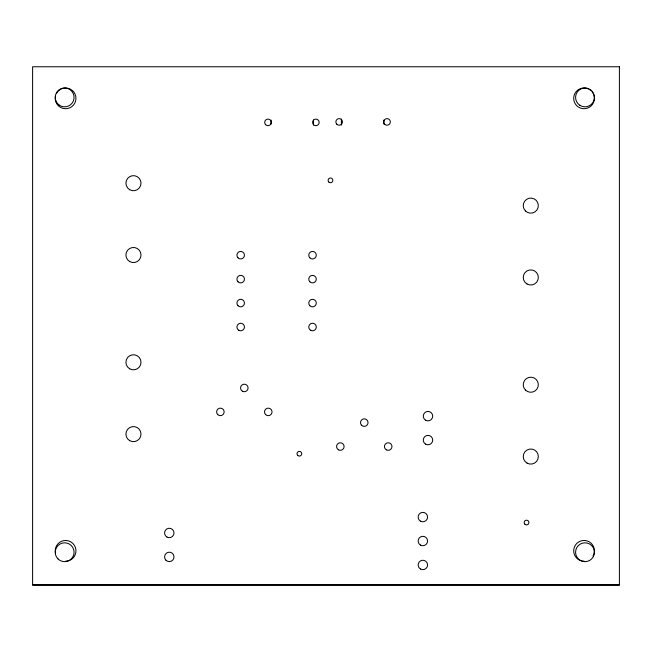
<?xml version="1.0" encoding="UTF-8"?>
<svg xmlns="http://www.w3.org/2000/svg" width="652" height="652" viewBox="0 0 652 652"><rect width="100%" height="100%" fill="white"/><g stroke="black" fill="none" stroke-linecap="round" stroke-linejoin="round"><path stroke-width="0.98" d="M32.6 584.754L619.4 584.754M383.824 120.074L383.824 124.043M341.403 119.08L341.403 125.029M313.506 120.074L313.506 125.029M271.093 120.074L271.093 124.043M584.053 561.193A10.367 10.367 0 0 1 573.841 549.025A10.367 10.367 0 0 1 587.599 541.078A10.367 10.367 0 0 1 593.027 556.009M55.575 553.507A10.367 10.367 0 0 1 63.79 540.614A10.367 10.367 0 0 1 75.925 549.921A10.367 10.367 0 0 1 65.591 561.193M56.61 93.163A10.367 10.367 0 0 1 74.084 92.405A10.367 10.367 0 0 1 67.392 108.558A10.367 10.367 0 0 1 55.575 95.665M591.992 91.679A10.367 10.367 0 0 1 587.313 108.191A10.367 10.367 0 0 1 573.703 97.743A10.367 10.367 0 0 1 588.438 88.957M589.237 89.373A10.367 10.367 0 0 1 590.72 90.408M619.4 66.773L32.6 66.773L32.6 585.227L619.4 585.227L619.4 66.773M527.02 283.987A7.539 7.539 0 0 0 538.332 277.45A7.539 7.539 0 0 0 527.02 270.922A7.539 7.539 0 0 0 527.02 283.987M525.455 390.059A7.539 7.539 0 0 0 538.071 386.677A7.539 7.539 0 0 0 528.837 377.443A7.539 7.539 0 0 0 525.455 390.059M527.02 463.091A7.539 7.539 0 0 0 538.332 456.555A7.539 7.539 0 0 0 527.02 450.027A7.539 7.539 0 0 0 527.02 463.091M524.884 524.208A2.355 2.355 0 0 0 528.829 523.148A2.355 2.355 0 0 0 525.936 520.263A2.355 2.355 0 0 0 524.884 524.208M420.499 521.16A4.711 4.711 0 0 0 427.573 517.077A4.711 4.711 0 0 0 420.499 512.994A4.711 4.711 0 0 0 420.499 521.16M420.499 545.096A4.711 4.711 0 0 0 427.573 541.021A4.711 4.711 0 0 0 420.499 536.938A4.711 4.711 0 0 0 420.499 545.096M420.499 569.041A4.711 4.711 0 0 0 427.573 564.958A4.711 4.711 0 0 0 420.499 560.883A4.711 4.711 0 0 0 420.499 569.041M425.642 420.222A4.711 4.711 0 0 0 432.708 416.139A4.711 4.711 0 0 0 425.642 412.056A4.711 4.711 0 0 0 425.642 420.222M425.642 444.167A4.711 4.711 0 0 0 432.708 440.084A4.711 4.711 0 0 0 425.642 436.001A4.711 4.711 0 0 0 425.642 444.167M386.326 449.807A3.773 3.773 0 0 0 391.982 446.538A3.773 3.773 0 0 0 386.326 443.278A3.773 3.773 0 0 0 386.326 449.807M310.637 330.279A3.773 3.773 0 0 0 316.293 327.011A3.773 3.773 0 0 0 310.637 323.751A3.773 3.773 0 0 0 310.637 330.279M361.607 425.267A3.773 3.773 0 0 0 367.915 423.572A3.773 3.773 0 0 0 363.294 418.959A3.773 3.773 0 0 0 361.607 425.267M338.445 449.807A3.773 3.773 0 0 0 344.101 446.538A3.773 3.773 0 0 0 338.445 443.278A3.773 3.773 0 0 0 338.445 449.807M309.855 257.85A3.773 3.773 0 0 0 316.163 256.163A3.773 3.773 0 0 0 311.542 251.542A3.773 3.773 0 0 0 309.855 257.85M265.6 414.566A3.773 3.773 0 0 0 271.908 412.879A3.773 3.773 0 0 0 267.287 408.258A3.773 3.773 0 0 0 265.6 414.566M297.703 455.398A2.355 2.355 0 0 0 301.648 454.338A2.355 2.355 0 0 0 298.763 451.453A2.355 2.355 0 0 0 297.703 455.398M166.928 537.044A4.711 4.711 0 0 0 173.994 532.961A4.711 4.711 0 0 0 166.928 528.878A4.711 4.711 0 0 0 166.928 537.044M165.95 560.231A4.711 4.711 0 0 0 173.839 558.12A4.711 4.711 0 0 0 168.061 552.35A4.711 4.711 0 0 0 165.95 560.231M217.711 414.566A3.773 3.773 0 0 0 224.019 412.871A3.773 3.773 0 0 0 219.398 408.258A3.773 3.773 0 0 0 217.711 414.566M129.691 440.654A7.539 7.539 0 0 0 141.003 434.126A7.539 7.539 0 0 0 129.691 427.59A7.539 7.539 0 0 0 129.691 440.654M129.691 368.82A7.539 7.539 0 0 0 141.003 362.292A7.539 7.539 0 0 0 129.691 355.764A7.539 7.539 0 0 0 129.691 368.82M242.438 391.224A3.773 3.773 0 0 0 248.086 387.956A3.773 3.773 0 0 0 242.438 384.688A3.773 3.773 0 0 0 242.438 391.224M129.691 261.55A7.539 7.539 0 0 0 141.003 255.022A7.539 7.539 0 0 0 129.691 248.485A7.539 7.539 0 0 0 129.691 261.55M309.855 305.739A3.773 3.773 0 0 0 316.163 304.044A3.773 3.773 0 0 0 311.542 299.431A3.773 3.773 0 0 0 309.855 305.739M525.455 210.955A7.539 7.539 0 0 0 538.071 207.572A7.539 7.539 0 0 0 528.837 198.338A7.539 7.539 0 0 0 525.455 210.955M238.803 330.279A3.773 3.773 0 0 0 244.459 327.011A3.773 3.773 0 0 0 238.803 323.751A3.773 3.773 0 0 0 238.803 330.279M384.704 124.247A3.301 3.301 0 0 0 390.222 122.772A3.301 3.301 0 0 0 386.18 118.729A3.301 3.301 0 0 0 384.704 124.247M328.812 182.03A2.355 2.355 0 0 0 332.756 180.971A2.355 2.355 0 0 0 329.871 178.086A2.355 2.355 0 0 0 328.812 182.03M309.855 281.794A3.773 3.773 0 0 0 316.163 280.099A3.773 3.773 0 0 0 311.542 275.486A3.773 3.773 0 0 0 309.855 281.794M336.815 124.247A3.301 3.301 0 0 0 342.341 122.772A3.301 3.301 0 0 0 338.298 118.729A3.301 3.301 0 0 0 336.815 124.247M313.53 124.719A3.301 3.301 0 0 0 319.056 123.244A3.301 3.301 0 0 0 315.014 119.202A3.301 3.301 0 0 0 313.53 124.719M238.021 305.739A3.773 3.773 0 0 0 244.329 304.044A3.773 3.773 0 0 0 239.716 299.431A3.773 3.773 0 0 0 238.021 305.739M265.649 124.719A3.301 3.301 0 0 0 271.167 123.244A3.301 3.301 0 0 0 267.124 119.202A3.301 3.301 0 0 0 265.649 124.719M238.021 281.794A3.773 3.773 0 0 0 244.329 280.099A3.773 3.773 0 0 0 239.716 275.486A3.773 3.773 0 0 0 238.021 281.794M238.021 257.85A3.773 3.773 0 0 0 244.329 256.163A3.773 3.773 0 0 0 239.716 251.542A3.773 3.773 0 0 0 238.021 257.85M129.691 189.716A7.539 7.539 0 0 0 141.003 183.188A7.539 7.539 0 0 0 129.691 176.659A7.539 7.539 0 0 0 129.691 189.716M59.226 105.119A9.43 9.43 0 0 0 74.043 98.248A9.43 9.43 0 0 0 60.685 88.859A9.43 9.43 0 0 0 59.226 105.119M579.775 105.257A9.43 9.43 0 0 0 594.404 97.996A9.43 9.43 0 0 0 580.802 88.965A9.43 9.43 0 0 0 579.775 105.257M57.987 558.903A9.43 9.43 0 0 0 73.757 554.673A9.43 9.43 0 0 0 62.209 543.132A9.43 9.43 0 0 0 57.987 558.903M580.28 560.402A9.43 9.43 0 0 0 594.42 552.236A9.43 9.43 0 0 0 580.28 544.07A9.43 9.43 0 0 0 580.28 560.402"/></g></svg>
